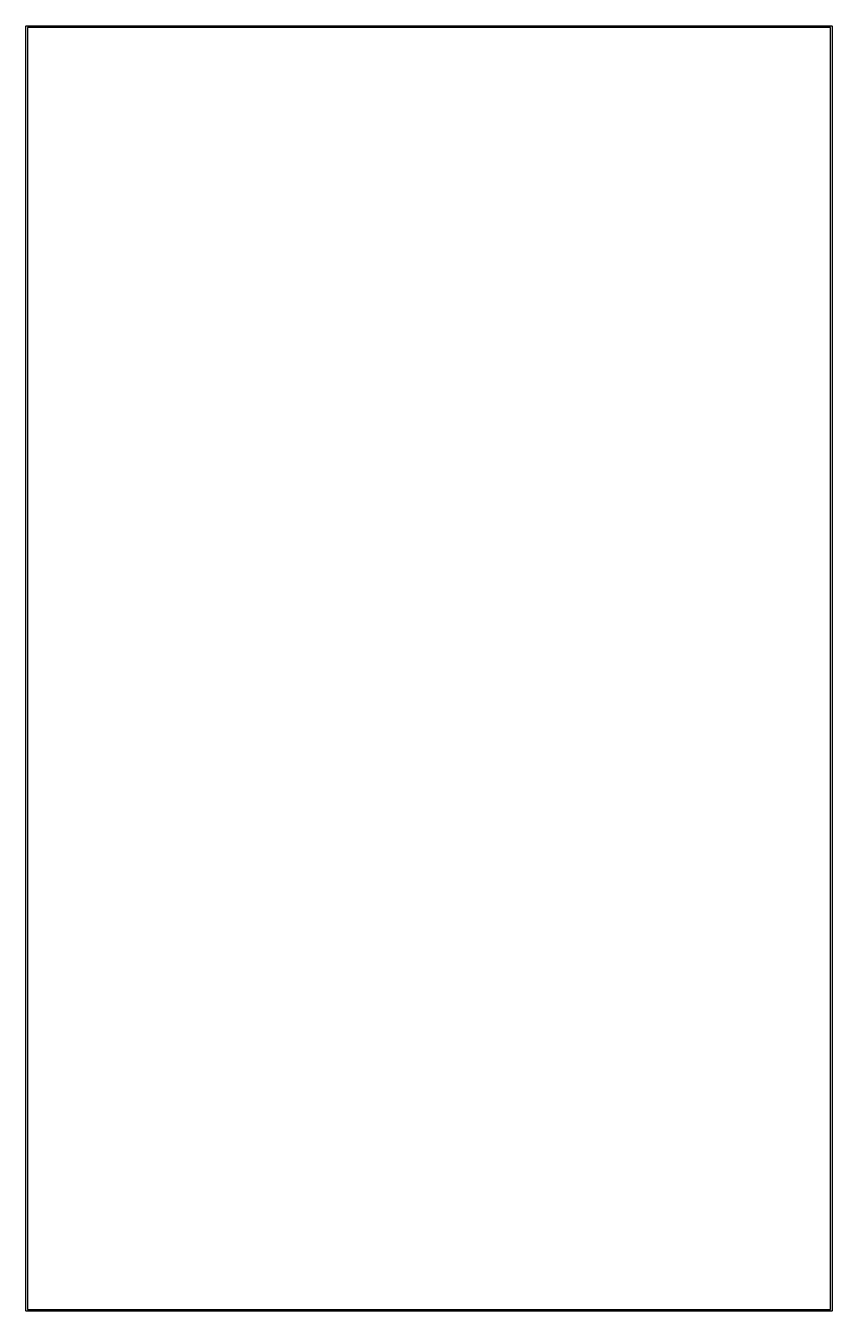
# Model space of a CAD drawing. Extents: x 99.9 to 147, y -125 to -49.9.
import ezdxf

# ---------------------------------------------------------------- set-up
doc = ezdxf.new("R2010")
doc.units = 0
doc.layers.add('BLACK', color=7, linetype='CONTINUOUS')

msp = doc.modelspace()

# ---------------------------------------------------------------- linework, layer by layer
at = {"layer": 'BLACK', "linetype": 'CONTINUOUS'}
for p, q in [((99.95, -50), (99.953806, -49.980866)), ((99.953806, -125.019134), (99.95, -50)), ((99.953806, -49.980866), (99.980866, -49.953806)), ((99.980866, -49.953806), (147, -49.95)), ((146.950002, -50.046199), (100.046197, -50.049996)), ((100.046197, -50.049996), (100.049997, -124.9538)), ((146.953802, -124.950003), (146.950002, -50.046199)), ((147, -49.95), (147.019134, -49.953806)), ((147.019134, -49.953806), (147.046194, -49.980866)), ((147.046194, -49.980866), (147.05, -125)), ((99.980866, -125.046194), (99.953806, -125.019134)), ((100, -125.05), (99.980866, -125.046194)), ((147.019134, -125.046194), (100, -125.05)), ((100.049997, -124.9538), (146.953802, -124.950003)), ((147.046194, -125.019134), (147.019134, -125.046194)), ((147.05, -125), (147.046194, -125.019134))]:
    msp.add_line(p, q, dxfattribs=at)

doc.saveas('drawing.dxf')
